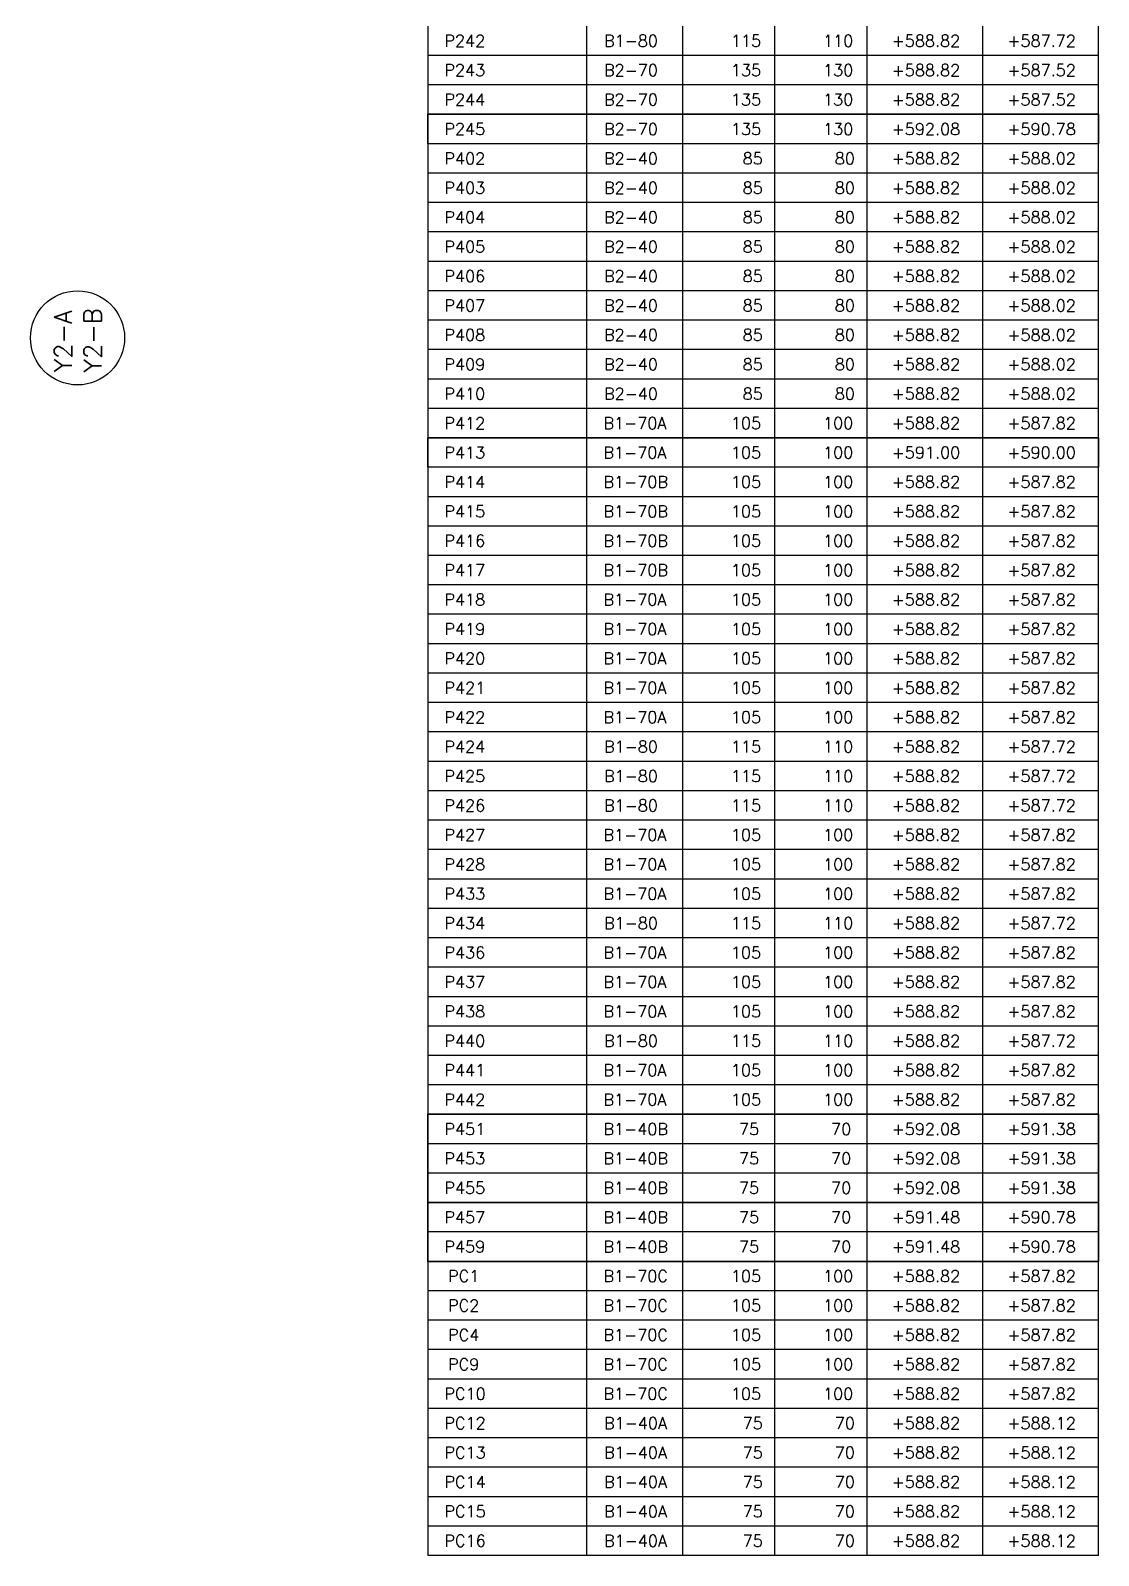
# Model space of a CAD drawing. Extents: x -5876 to 5291, y -572 to 5735.
# Drawn here: x 247 to 1609, y 1774 to 3718 of the extents above; entities that cross this region are included whole.
import ezdxf

# ---------------------------------------------------------------- set-up
doc = ezdxf.new("R2010")
doc.units = 0
doc.header["$LTSCALE"] = 75
doc.header["$MEASUREMENT"] = 0
for name, color, linetype in [('18', 4, 'CONTINUOUS'), ('228', 7, 'CONTINUOUS'), ('234', 66, 'CONTINUOUS'), ('243', 9, 'CONTINUOUS'), ('246', 3, 'CONTINUOUS'), ('7', 2, 'CONTINUOUS')]:
    doc.layers.add(name, color=color, linetype=linetype)
doc.styles.get("Standard").update_dxf_attribs({"font": 'ROMANS.SHX'})

msp = doc.modelspace()

# ---------------------------------------------------------------- linework, layer by layer
at = {"layer": '18'}
msp.add_circle((306.876232, 3326.596), 60, dxfattribs=at)
at = {"layer": '234'}
msp.add_lwpolyline([(753.665921, 2224.097576), (1608.665921, 2224.097576), (1608.665921, 2149.097576), (753.665921, 2149.097576), (753.665921, 2224.097576)], dxfattribs=at)
at = {"layer": '243'}
msp.add_lwpolyline([(753.665921, 3199.097576), (1608.665921, 3199.097576), (1608.665921, 3161.597576), (753.665921, 3161.597576), (753.665921, 3199.097576)], dxfattribs=at)
at = {"layer": '246'}
for points in [[(753.665921, 3611.597576), (1608.665921, 3611.597576), (1608.665921, 3574.097576), (753.665921, 3574.097576), (753.665921, 3611.597576)], [(753.665921, 2336.597576), (1608.665921, 2336.597576), (1608.665921, 2224.097576), (753.665921, 2224.097576), (753.665921, 2336.597576)]]:
    msp.add_lwpolyline(points, dxfattribs=at)
at = {"layer": '7', "color": 2}
for p, q in [((753.665921, 3724.097576), (753.665921, 3686.597576)), ((956.165921, 3686.597576), (956.165921, 3724.097576)), ((1078.665921, 3686.597576), (1078.665921, 3724.097576)), ((1196.165921, 3686.597576), (1196.165921, 3724.097576)), ((1313.665921, 3686.597576), (1313.665921, 3724.097576)), ((1461.165921, 3686.597576), (1461.165921, 3724.097576)), ((1608.665921, 3686.597576), (1608.665921, 3724.097576)), ((956.165921, 3686.597576), (753.665921, 3686.597576)), ((753.665921, 3686.597576), (753.665921, 3649.097576)), ((1078.665921, 3686.597576), (956.165921, 3686.597576)), ((956.165921, 3649.097576), (956.165921, 3686.597576)), ((1196.165921, 3686.597576), (1078.665921, 3686.597576)), ((1078.665921, 3649.097576), (1078.665921, 3686.597576)), ((1313.665921, 3686.597576), (1196.165921, 3686.597576)), ((1196.165921, 3649.097576), (1196.165921, 3686.597576)), ((1461.165921, 3686.597576), (1313.665921, 3686.597576)), ((1313.665921, 3649.097576), (1313.665921, 3686.597576)), ((1608.665921, 3686.597576), (1461.165921, 3686.597576)), ((1461.165921, 3649.097576), (1461.165921, 3686.597576)), ((1608.665921, 3649.097576), (1608.665921, 3686.597576)), ((956.165921, 3649.097576), (753.665921, 3649.097576)), ((753.665921, 3649.097576), (753.665921, 3611.597576)), ((1078.665921, 3649.097576), (956.165921, 3649.097576)), ((956.165921, 3611.597576), (956.165921, 3649.097576)), ((1196.165921, 3649.097576), (1078.665921, 3649.097576)), ((1078.665921, 3611.597576), (1078.665921, 3649.097576)), ((1313.665921, 3649.097576), (1196.165921, 3649.097576)), ((1196.165921, 3611.597576), (1196.165921, 3649.097576)), ((1461.165921, 3649.097576), (1313.665921, 3649.097576)), ((1313.665921, 3611.597576), (1313.665921, 3649.097576)), ((1608.665921, 3649.097576), (1461.165921, 3649.097576)), ((1461.165921, 3611.597576), (1461.165921, 3649.097576)), ((1608.665921, 3611.597576), (1608.665921, 3649.097576)), ((956.165921, 3611.597576), (753.665921, 3611.597576)), ((753.665921, 3611.597576), (753.665921, 3574.097576)), ((1078.665921, 3611.597576), (956.165921, 3611.597576)), ((956.165921, 3574.097576), (956.165921, 3611.597576)), ((1196.165921, 3611.597576), (1078.665921, 3611.597576)), ((1078.665921, 3574.097576), (1078.665921, 3611.597576)), ((1313.665921, 3611.597576), (1196.165921, 3611.597576)), ((1196.165921, 3574.097576), (1196.165921, 3611.597576)), ((1461.165921, 3611.597576), (1313.665921, 3611.597576)), ((1313.665921, 3574.097576), (1313.665921, 3611.597576)), ((1608.665921, 3611.597576), (1461.165921, 3611.597576)), ((1461.165921, 3574.097576), (1461.165921, 3611.597576)), ((1608.665921, 3574.097576), (1608.665921, 3611.597576)), ((956.165921, 3574.097576), (753.665921, 3574.097576)), ((753.665921, 3574.097576), (753.665921, 3536.597576)), ((1078.665921, 3574.097576), (956.165921, 3574.097576)), ((956.165921, 3536.597576), (956.165921, 3574.097576)), ((1196.165921, 3574.097576), (1078.665921, 3574.097576)), ((1078.665921, 3536.597576), (1078.665921, 3574.097576)), ((1313.665921, 3574.097576), (1196.165921, 3574.097576)), ((1196.165921, 3536.597576), (1196.165921, 3574.097576)), ((1461.165921, 3574.097576), (1313.665921, 3574.097576)), ((1313.665921, 3536.597576), (1313.665921, 3574.097576)), ((1608.665921, 3574.097576), (1461.165921, 3574.097576)), ((1461.165921, 3536.597576), (1461.165921, 3574.097576)), ((1608.665921, 3536.597576), (1608.665921, 3574.097576)), ((956.165921, 3536.597576), (753.665921, 3536.597576)), ((753.665921, 3536.597576), (753.665921, 3499.097576)), ((1078.665921, 3536.597576), (956.165921, 3536.597576)), ((956.165921, 3499.097576), (956.165921, 3536.597576)), ((1196.165921, 3536.597576), (1078.665921, 3536.597576)), ((1078.665921, 3499.097576), (1078.665921, 3536.597576)), ((1313.665921, 3536.597576), (1196.165921, 3536.597576)), ((1196.165921, 3499.097576), (1196.165921, 3536.597576)), ((1461.165921, 3536.597576), (1313.665921, 3536.597576)), ((1313.665921, 3499.097576), (1313.665921, 3536.597576)), ((1608.665921, 3536.597576), (1461.165921, 3536.597576)), ((1461.165921, 3499.097576), (1461.165921, 3536.597576)), ((1608.665921, 3499.097576), (1608.665921, 3536.597576)), ((956.165921, 3499.097576), (753.665921, 3499.097576)), ((753.665921, 3499.097576), (753.665921, 3461.597576)), ((1078.665921, 3499.097576), (956.165921, 3499.097576)), ((956.165921, 3461.597576), (956.165921, 3499.097576)), ((1196.165921, 3499.097576), (1078.665921, 3499.097576)), ((1078.665921, 3461.597576), (1078.665921, 3499.097576)), ((1313.665921, 3499.097576), (1196.165921, 3499.097576)), ((1196.165921, 3461.597576), (1196.165921, 3499.097576)), ((1461.165921, 3499.097576), (1313.665921, 3499.097576)), ((1313.665921, 3461.597576), (1313.665921, 3499.097576)), ((1608.665921, 3499.097576), (1461.165921, 3499.097576)), ((1461.165921, 3461.597576), (1461.165921, 3499.097576)), ((1608.665921, 3461.597576), (1608.665921, 3499.097576)), ((956.165921, 3461.597576), (753.665921, 3461.597576)), ((753.665921, 3461.597576), (753.665921, 3424.097576)), ((1078.665921, 3461.597576), (956.165921, 3461.597576)), ((956.165921, 3424.097576), (956.165921, 3461.597576)), ((1196.165921, 3461.597576), (1078.665921, 3461.597576)), ((1078.665921, 3424.097576), (1078.665921, 3461.597576)), ((1313.665921, 3461.597576), (1196.165921, 3461.597576)), ((1196.165921, 3424.097576), (1196.165921, 3461.597576)), ((1461.165921, 3461.597576), (1313.665921, 3461.597576)), ((1313.665921, 3424.097576), (1313.665921, 3461.597576)), ((1608.665921, 3461.597576), (1461.165921, 3461.597576)), ((1461.165921, 3424.097576), (1461.165921, 3461.597576)), ((1608.665921, 3424.097576), (1608.665921, 3461.597576)), ((956.165921, 3424.097576), (753.665921, 3424.097576)), ((753.665921, 3424.097576), (753.665921, 3386.597576)), ((1078.665921, 3424.097576), (956.165921, 3424.097576)), ((956.165921, 3386.597576), (956.165921, 3424.097576)), ((1196.165921, 3424.097576), (1078.665921, 3424.097576)), ((1078.665921, 3386.597576), (1078.665921, 3424.097576)), ((1313.665921, 3424.097576), (1196.165921, 3424.097576)), ((1196.165921, 3386.597576), (1196.165921, 3424.097576)), ((1461.165921, 3424.097576), (1313.665921, 3424.097576)), ((1313.665921, 3386.597576), (1313.665921, 3424.097576)), ((1608.665921, 3424.097576), (1461.165921, 3424.097576)), ((1461.165921, 3386.597576), (1461.165921, 3424.097576)), ((1608.665921, 3386.597576), (1608.665921, 3424.097576)), ((956.165921, 3386.597576), (753.665921, 3386.597576)), ((753.665921, 3386.597576), (753.665921, 3349.097576)), ((1078.665921, 3386.597576), (956.165921, 3386.597576)), ((956.165921, 3349.097576), (956.165921, 3386.597576)), ((1196.165921, 3386.597576), (1078.665921, 3386.597576)), ((1078.665921, 3349.097576), (1078.665921, 3386.597576)), ((1313.665921, 3386.597576), (1196.165921, 3386.597576)), ((1196.165921, 3349.097576), (1196.165921, 3386.597576)), ((1461.165921, 3386.597576), (1313.665921, 3386.597576)), ((1313.665921, 3349.097576), (1313.665921, 3386.597576)), ((1608.665921, 3386.597576), (1461.165921, 3386.597576)), ((1461.165921, 3349.097576), (1461.165921, 3386.597576)), ((1608.665921, 3349.097576), (1608.665921, 3386.597576)), ((956.165921, 3349.097576), (753.665921, 3349.097576)), ((753.665921, 3349.097576), (753.665921, 3311.597576)), ((1078.665921, 3349.097576), (956.165921, 3349.097576)), ((956.165921, 3311.597576), (956.165921, 3349.097576)), ((1196.165921, 3349.097576), (1078.665921, 3349.097576)), ((1078.665921, 3311.597576), (1078.665921, 3349.097576)), ((1313.665921, 3349.097576), (1196.165921, 3349.097576)), ((1196.165921, 3311.597576), (1196.165921, 3349.097576)), ((1461.165921, 3349.097576), (1313.665921, 3349.097576)), ((1313.665921, 3311.597576), (1313.665921, 3349.097576)), ((1608.665921, 3349.097576), (1461.165921, 3349.097576)), ((1461.165921, 3311.597576), (1461.165921, 3349.097576)), ((1608.665921, 3311.597576), (1608.665921, 3349.097576)), ((956.165921, 3311.597576), (753.665921, 3311.597576)), ((753.665921, 3311.597576), (753.665921, 3274.097576)), ((1078.665921, 3311.597576), (956.165921, 3311.597576)), ((956.165921, 3274.097576), (956.165921, 3311.597576)), ((1196.165921, 3311.597576), (1078.665921, 3311.597576)), ((1078.665921, 3274.097576), (1078.665921, 3311.597576)), ((1313.665921, 3311.597576), (1196.165921, 3311.597576)), ((1196.165921, 3274.097576), (1196.165921, 3311.597576)), ((1461.165921, 3311.597576), (1313.665921, 3311.597576)), ((1313.665921, 3274.097576), (1313.665921, 3311.597576)), ((1608.665921, 3311.597576), (1461.165921, 3311.597576)), ((1461.165921, 3274.097576), (1461.165921, 3311.597576)), ((1608.665921, 3274.097576), (1608.665921, 3311.597576)), ((956.165921, 3274.097576), (753.665921, 3274.097576)), ((753.665921, 3274.097576), (753.665921, 3236.597576)), ((1078.665921, 3274.097576), (956.165921, 3274.097576)), ((956.165921, 3236.597576), (956.165921, 3274.097576)), ((1196.165921, 3274.097576), (1078.665921, 3274.097576)), ((1078.665921, 3236.597576), (1078.665921, 3274.097576)), ((1313.665921, 3274.097576), (1196.165921, 3274.097576)), ((1196.165921, 3236.597576), (1196.165921, 3274.097576)), ((1461.165921, 3274.097576), (1313.665921, 3274.097576)), ((1313.665921, 3236.597576), (1313.665921, 3274.097576)), ((1608.665921, 3274.097576), (1461.165921, 3274.097576)), ((1461.165921, 3236.597576), (1461.165921, 3274.097576)), ((1608.665921, 3236.597576), (1608.665921, 3274.097576)), ((956.165921, 3236.597576), (753.665921, 3236.597576)), ((753.665921, 3236.597576), (753.665921, 3199.097576)), ((1078.665921, 3236.597576), (956.165921, 3236.597576)), ((956.165921, 3199.097576), (956.165921, 3236.597576)), ((1196.165921, 3236.597576), (1078.665921, 3236.597576)), ((1078.665921, 3199.097576), (1078.665921, 3236.597576)), ((1313.665921, 3236.597576), (1196.165921, 3236.597576)), ((1196.165921, 3199.097576), (1196.165921, 3236.597576)), ((1461.165921, 3236.597576), (1313.665921, 3236.597576)), ((1313.665921, 3199.097576), (1313.665921, 3236.597576)), ((1608.665921, 3236.597576), (1461.165921, 3236.597576)), ((1461.165921, 3199.097576), (1461.165921, 3236.597576)), ((1608.665921, 3199.097576), (1608.665921, 3236.597576)), ((956.165921, 3199.097576), (753.665921, 3199.097576)), ((753.665921, 3199.097576), (753.665921, 3161.597576)), ((1078.665921, 3199.097576), (956.165921, 3199.097576)), ((956.165921, 3161.597576), (956.165921, 3199.097576)), ((1196.165921, 3199.097576), (1078.665921, 3199.097576)), ((1078.665921, 3161.597576), (1078.665921, 3199.097576)), ((1313.665921, 3199.097576), (1196.165921, 3199.097576)), ((1196.165921, 3161.597576), (1196.165921, 3199.097576)), ((1461.165921, 3199.097576), (1313.665921, 3199.097576)), ((1313.665921, 3161.597576), (1313.665921, 3199.097576)), ((1608.665921, 3199.097576), (1461.165921, 3199.097576)), ((1461.165921, 3161.597576), (1461.165921, 3199.097576)), ((1608.665921, 3161.597576), (1608.665921, 3199.097576)), ((956.165921, 3161.597576), (753.665921, 3161.597576)), ((753.665921, 3161.597576), (753.665921, 3124.097576)), ((1078.665921, 3161.597576), (956.165921, 3161.597576)), ((956.165921, 3124.097576), (956.165921, 3161.597576)), ((1196.165921, 3161.597576), (1078.665921, 3161.597576)), ((1078.665921, 3124.097576), (1078.665921, 3161.597576)), ((1313.665921, 3161.597576), (1196.165921, 3161.597576)), ((1196.165921, 3124.097576), (1196.165921, 3161.597576)), ((1461.165921, 3161.597576), (1313.665921, 3161.597576)), ((1313.665921, 3124.097576), (1313.665921, 3161.597576)), ((1608.665921, 3161.597576), (1461.165921, 3161.597576)), ((1461.165921, 3124.097576), (1461.165921, 3161.597576)), ((1608.665921, 3124.097576), (1608.665921, 3161.597576)), ((956.165921, 3124.097576), (753.665921, 3124.097576)), ((753.665921, 3124.097576), (753.665921, 3086.597576)), ((1078.665921, 3124.097576), (956.165921, 3124.097576)), ((956.165921, 3086.597576), (956.165921, 3124.097576)), ((1196.165921, 3124.097576), (1078.665921, 3124.097576)), ((1078.665921, 3086.597576), (1078.665921, 3124.097576)), ((1313.665921, 3124.097576), (1196.165921, 3124.097576)), ((1196.165921, 3086.597576), (1196.165921, 3124.097576)), ((1461.165921, 3124.097576), (1313.665921, 3124.097576)), ((1313.665921, 3086.597576), (1313.665921, 3124.097576)), ((1608.665921, 3124.097576), (1461.165921, 3124.097576)), ((1461.165921, 3086.597576), (1461.165921, 3124.097576)), ((1608.665921, 3086.597576), (1608.665921, 3124.097576)), ((956.165921, 3086.597576), (753.665921, 3086.597576)), ((753.665921, 3086.597576), (753.665921, 3049.097576)), ((1078.665921, 3086.597576), (956.165921, 3086.597576)), ((956.165921, 3049.097576), (956.165921, 3086.597576)), ((1196.165921, 3086.597576), (1078.665921, 3086.597576)), ((1078.665921, 3049.097576), (1078.665921, 3086.597576)), ((1313.665921, 3086.597576), (1196.165921, 3086.597576)), ((1196.165921, 3049.097576), (1196.165921, 3086.597576)), ((1461.165921, 3086.597576), (1313.665921, 3086.597576)), ((1313.665921, 3049.097576), (1313.665921, 3086.597576)), ((1608.665921, 3086.597576), (1461.165921, 3086.597576)), ((1461.165921, 3049.097576), (1461.165921, 3086.597576)), ((1608.665921, 3049.097576), (1608.665921, 3086.597576)), ((956.165921, 3049.097576), (753.665921, 3049.097576)), ((753.665921, 3049.097576), (753.665921, 3011.597576)), ((1078.665921, 3049.097576), (956.165921, 3049.097576)), ((956.165921, 3011.597576), (956.165921, 3049.097576)), ((1196.165921, 3049.097576), (1078.665921, 3049.097576)), ((1078.665921, 3011.597576), (1078.665921, 3049.097576)), ((1313.665921, 3049.097576), (1196.165921, 3049.097576)), ((1196.165921, 3011.597576), (1196.165921, 3049.097576)), ((1461.165921, 3049.097576), (1313.665921, 3049.097576)), ((1313.665921, 3011.597576), (1313.665921, 3049.097576)), ((1608.665921, 3049.097576), (1461.165921, 3049.097576)), ((1461.165921, 3011.597576), (1461.165921, 3049.097576)), ((1608.665921, 3011.597576), (1608.665921, 3049.097576)), ((956.165921, 3011.597576), (753.665921, 3011.597576)), ((753.665921, 3011.597576), (753.665921, 2974.097576)), ((1078.665921, 3011.597576), (956.165921, 3011.597576)), ((956.165921, 2974.097576), (956.165921, 3011.597576)), ((1196.165921, 3011.597576), (1078.665921, 3011.597576)), ((1078.665921, 2974.097576), (1078.665921, 3011.597576)), ((1313.665921, 3011.597576), (1196.165921, 3011.597576)), ((1196.165921, 2974.097576), (1196.165921, 3011.597576)), ((1461.165921, 3011.597576), (1313.665921, 3011.597576)), ((1313.665921, 2974.097576), (1313.665921, 3011.597576)), ((1608.665921, 3011.597576), (1461.165921, 3011.597576)), ((1461.165921, 2974.097576), (1461.165921, 3011.597576)), ((1608.665921, 2974.097576), (1608.665921, 3011.597576)), ((956.165921, 2974.097576), (753.665921, 2974.097576)), ((753.665921, 2974.097576), (753.665921, 2936.597576)), ((1078.665921, 2974.097576), (956.165921, 2974.097576)), ((956.165921, 2936.597576), (956.165921, 2974.097576)), ((1196.165921, 2974.097576), (1078.665921, 2974.097576)), ((1078.665921, 2936.597576), (1078.665921, 2974.097576)), ((1313.665921, 2974.097576), (1196.165921, 2974.097576)), ((1196.165921, 2936.597576), (1196.165921, 2974.097576)), ((1461.165921, 2974.097576), (1313.665921, 2974.097576)), ((1313.665921, 2936.597576), (1313.665921, 2974.097576)), ((1608.665921, 2974.097576), (1461.165921, 2974.097576)), ((1461.165921, 2936.597576), (1461.165921, 2974.097576)), ((1608.665921, 2936.597576), (1608.665921, 2974.097576)), ((956.165921, 2936.597576), (753.665921, 2936.597576)), ((753.665921, 2936.597576), (753.665921, 2899.097576)), ((1078.665921, 2936.597576), (956.165921, 2936.597576)), ((956.165921, 2899.097576), (956.165921, 2936.597576)), ((1196.165921, 2936.597576), (1078.665921, 2936.597576)), ((1078.665921, 2899.097576), (1078.665921, 2936.597576)), ((1313.665921, 2936.597576), (1196.165921, 2936.597576)), ((1196.165921, 2899.097576), (1196.165921, 2936.597576)), ((1461.165921, 2936.597576), (1313.665921, 2936.597576)), ((1313.665921, 2899.097576), (1313.665921, 2936.597576)), ((1608.665921, 2936.597576), (1461.165921, 2936.597576)), ((1461.165921, 2899.097576), (1461.165921, 2936.597576)), ((1608.665921, 2899.097576), (1608.665921, 2936.597576)), ((956.165921, 2899.097576), (753.665921, 2899.097576)), ((753.665921, 2899.097576), (753.665921, 2861.597576)), ((1078.665921, 2899.097576), (956.165921, 2899.097576)), ((956.165921, 2861.597576), (956.165921, 2899.097576)), ((1196.165921, 2899.097576), (1078.665921, 2899.097576)), ((1078.665921, 2861.597576), (1078.665921, 2899.097576)), ((1313.665921, 2899.097576), (1196.165921, 2899.097576)), ((1196.165921, 2861.597576), (1196.165921, 2899.097576)), ((1461.165921, 2899.097576), (1313.665921, 2899.097576)), ((1313.665921, 2861.597576), (1313.665921, 2899.097576)), ((1608.665921, 2899.097576), (1461.165921, 2899.097576)), ((1461.165921, 2861.597576), (1461.165921, 2899.097576)), ((1608.665921, 2861.597576), (1608.665921, 2899.097576)), ((956.165921, 2861.597576), (753.665921, 2861.597576)), ((753.665921, 2861.597576), (753.665921, 2824.097576)), ((1078.665921, 2861.597576), (956.165921, 2861.597576)), ((956.165921, 2824.097576), (956.165921, 2861.597576)), ((1196.165921, 2861.597576), (1078.665921, 2861.597576)), ((1078.665921, 2824.097576), (1078.665921, 2861.597576)), ((1313.665921, 2861.597576), (1196.165921, 2861.597576)), ((1196.165921, 2824.097576), (1196.165921, 2861.597576)), ((1461.165921, 2861.597576), (1313.665921, 2861.597576)), ((1313.665921, 2824.097576), (1313.665921, 2861.597576)), ((1608.665921, 2861.597576), (1461.165921, 2861.597576)), ((1461.165921, 2824.097576), (1461.165921, 2861.597576)), ((1608.665921, 2824.097576), (1608.665921, 2861.597576)), ((956.165921, 2824.097576), (753.665921, 2824.097576)), ((753.665921, 2824.097576), (753.665921, 2786.597576)), ((1078.665921, 2824.097576), (956.165921, 2824.097576)), ((956.165921, 2786.597576), (956.165921, 2824.097576)), ((1196.165921, 2824.097576), (1078.665921, 2824.097576)), ((1078.665921, 2786.597576), (1078.665921, 2824.097576)), ((1313.665921, 2824.097576), (1196.165921, 2824.097576)), ((1196.165921, 2786.597576), (1196.165921, 2824.097576)), ((1461.165921, 2824.097576), (1313.665921, 2824.097576)), ((1313.665921, 2786.597576), (1313.665921, 2824.097576)), ((1608.665921, 2824.097576), (1461.165921, 2824.097576)), ((1461.165921, 2786.597576), (1461.165921, 2824.097576)), ((1608.665921, 2786.597576), (1608.665921, 2824.097576)), ((956.165921, 2786.597576), (753.665921, 2786.597576)), ((753.665921, 2786.597576), (753.665921, 2749.097576)), ((1078.665921, 2786.597576), (956.165921, 2786.597576)), ((956.165921, 2749.097576), (956.165921, 2786.597576)), ((1196.165921, 2786.597576), (1078.665921, 2786.597576)), ((1078.665921, 2749.097576), (1078.665921, 2786.597576)), ((1313.665921, 2786.597576), (1196.165921, 2786.597576)), ((1196.165921, 2749.097576), (1196.165921, 2786.597576)), ((1461.165921, 2786.597576), (1313.665921, 2786.597576)), ((1313.665921, 2749.097576), (1313.665921, 2786.597576)), ((1608.665921, 2786.597576), (1461.165921, 2786.597576)), ((1461.165921, 2749.097576), (1461.165921, 2786.597576)), ((1608.665921, 2749.097576), (1608.665921, 2786.597576)), ((956.165921, 2749.097576), (753.665921, 2749.097576)), ((753.665921, 2749.097576), (753.665921, 2711.597576)), ((1078.665921, 2749.097576), (956.165921, 2749.097576)), ((956.165921, 2711.597576), (956.165921, 2749.097576)), ((1196.165921, 2749.097576), (1078.665921, 2749.097576)), ((1078.665921, 2711.597576), (1078.665921, 2749.097576)), ((1313.665921, 2749.097576), (1196.165921, 2749.097576)), ((1196.165921, 2711.597576), (1196.165921, 2749.097576)), ((1461.165921, 2749.097576), (1313.665921, 2749.097576)), ((1313.665921, 2711.597576), (1313.665921, 2749.097576)), ((1608.665921, 2749.097576), (1461.165921, 2749.097576)), ((1461.165921, 2711.597576), (1461.165921, 2749.097576)), ((1608.665921, 2711.597576), (1608.665921, 2749.097576)), ((956.165921, 2711.597576), (753.665921, 2711.597576)), ((753.665921, 2711.597576), (753.665921, 2674.097576)), ((1078.665921, 2711.597576), (956.165921, 2711.597576)), ((956.165921, 2674.097576), (956.165921, 2711.597576)), ((1196.165921, 2711.597576), (1078.665921, 2711.597576)), ((1078.665921, 2674.097576), (1078.665921, 2711.597576)), ((1313.665921, 2711.597576), (1196.165921, 2711.597576)), ((1196.165921, 2674.097576), (1196.165921, 2711.597576)), ((1461.165921, 2711.597576), (1313.665921, 2711.597576)), ((1313.665921, 2674.097576), (1313.665921, 2711.597576)), ((1608.665921, 2711.597576), (1461.165921, 2711.597576)), ((1461.165921, 2674.097576), (1461.165921, 2711.597576)), ((1608.665921, 2674.097576), (1608.665921, 2711.597576)), ((956.165921, 2674.097576), (753.665921, 2674.097576)), ((753.665921, 2674.097576), (753.665921, 2636.597576)), ((1078.665921, 2674.097576), (956.165921, 2674.097576)), ((956.165921, 2636.597576), (956.165921, 2674.097576)), ((1196.165921, 2674.097576), (1078.665921, 2674.097576)), ((1078.665921, 2636.597576), (1078.665921, 2674.097576)), ((1313.665921, 2674.097576), (1196.165921, 2674.097576)), ((1196.165921, 2636.597576), (1196.165921, 2674.097576)), ((1461.165921, 2674.097576), (1313.665921, 2674.097576)), ((1313.665921, 2636.597576), (1313.665921, 2674.097576)), ((1608.665921, 2674.097576), (1461.165921, 2674.097576)), ((1461.165921, 2636.597576), (1461.165921, 2674.097576)), ((1608.665921, 2636.597576), (1608.665921, 2674.097576)), ((956.165921, 2636.597576), (753.665921, 2636.597576)), ((753.665921, 2636.597576), (753.665921, 2599.097576)), ((1078.665921, 2636.597576), (956.165921, 2636.597576)), ((956.165921, 2599.097576), (956.165921, 2636.597576)), ((1196.165921, 2636.597576), (1078.665921, 2636.597576)), ((1078.665921, 2599.097576), (1078.665921, 2636.597576)), ((1313.665921, 2636.597576), (1196.165921, 2636.597576)), ((1196.165921, 2599.097576), (1196.165921, 2636.597576)), ((1461.165921, 2636.597576), (1313.665921, 2636.597576)), ((1313.665921, 2599.097576), (1313.665921, 2636.597576)), ((1608.665921, 2636.597576), (1461.165921, 2636.597576)), ((1461.165921, 2599.097576), (1461.165921, 2636.597576)), ((1608.665921, 2599.097576), (1608.665921, 2636.597576)), ((956.165921, 2599.097576), (753.665921, 2599.097576)), ((753.665921, 2599.097576), (753.665921, 2561.597576)), ((1078.665921, 2599.097576), (956.165921, 2599.097576)), ((956.165921, 2561.597576), (956.165921, 2599.097576)), ((1196.165921, 2599.097576), (1078.665921, 2599.097576)), ((1078.665921, 2561.597576), (1078.665921, 2599.097576)), ((1313.665921, 2599.097576), (1196.165921, 2599.097576)), ((1196.165921, 2561.597576), (1196.165921, 2599.097576)), ((1461.165921, 2599.097576), (1313.665921, 2599.097576)), ((1313.665921, 2561.597576), (1313.665921, 2599.097576)), ((1608.665921, 2599.097576), (1461.165921, 2599.097576)), ((1461.165921, 2561.597576), (1461.165921, 2599.097576)), ((1608.665921, 2561.597576), (1608.665921, 2599.097576)), ((956.165921, 2561.597576), (753.665921, 2561.597576)), ((753.665921, 2561.597576), (753.665921, 2524.097576)), ((1078.665921, 2561.597576), (956.165921, 2561.597576)), ((956.165921, 2524.097576), (956.165921, 2561.597576)), ((1196.165921, 2561.597576), (1078.665921, 2561.597576)), ((1078.665921, 2524.097576), (1078.665921, 2561.597576)), ((1313.665921, 2561.597576), (1196.165921, 2561.597576)), ((1196.165921, 2524.097576), (1196.165921, 2561.597576)), ((1461.165921, 2561.597576), (1313.665921, 2561.597576)), ((1313.665921, 2524.097576), (1313.665921, 2561.597576)), ((1608.665921, 2561.597576), (1461.165921, 2561.597576)), ((1461.165921, 2524.097576), (1461.165921, 2561.597576)), ((1608.665921, 2524.097576), (1608.665921, 2561.597576)), ((956.165921, 2524.097576), (753.665921, 2524.097576)), ((753.665921, 2524.097576), (753.665921, 2486.597576)), ((1078.665921, 2524.097576), (956.165921, 2524.097576)), ((956.165921, 2486.597576), (956.165921, 2524.097576)), ((1196.165921, 2524.097576), (1078.665921, 2524.097576)), ((1078.665921, 2486.597576), (1078.665921, 2524.097576)), ((1313.665921, 2524.097576), (1196.165921, 2524.097576)), ((1196.165921, 2486.597576), (1196.165921, 2524.097576)), ((1461.165921, 2524.097576), (1313.665921, 2524.097576)), ((1313.665921, 2486.597576), (1313.665921, 2524.097576)), ((1608.665921, 2524.097576), (1461.165921, 2524.097576)), ((1461.165921, 2486.597576), (1461.165921, 2524.097576)), ((1608.665921, 2486.597576), (1608.665921, 2524.097576)), ((956.165921, 2486.597576), (753.665921, 2486.597576)), ((753.665921, 2486.597576), (753.665921, 2449.097576)), ((1078.665921, 2486.597576), (956.165921, 2486.597576)), ((956.165921, 2449.097576), (956.165921, 2486.597576)), ((1196.165921, 2486.597576), (1078.665921, 2486.597576)), ((1078.665921, 2449.097576), (1078.665921, 2486.597576)), ((1313.665921, 2486.597576), (1196.165921, 2486.597576)), ((1196.165921, 2449.097576), (1196.165921, 2486.597576)), ((1461.165921, 2486.597576), (1313.665921, 2486.597576)), ((1313.665921, 2449.097576), (1313.665921, 2486.597576)), ((1608.665921, 2486.597576), (1461.165921, 2486.597576)), ((1461.165921, 2449.097576), (1461.165921, 2486.597576)), ((1608.665921, 2449.097576), (1608.665921, 2486.597576)), ((956.165921, 2449.097576), (753.665921, 2449.097576)), ((753.665921, 2449.097576), (753.665921, 2411.597576)), ((1078.665921, 2449.097576), (956.165921, 2449.097576)), ((956.165921, 2411.597576), (956.165921, 2449.097576)), ((1196.165921, 2449.097576), (1078.665921, 2449.097576)), ((1078.665921, 2411.597576), (1078.665921, 2449.097576)), ((1313.665921, 2449.097576), (1196.165921, 2449.097576)), ((1196.165921, 2411.597576), (1196.165921, 2449.097576)), ((1461.165921, 2449.097576), (1313.665921, 2449.097576)), ((1313.665921, 2411.597576), (1313.665921, 2449.097576)), ((1608.665921, 2449.097576), (1461.165921, 2449.097576)), ((1461.165921, 2411.597576), (1461.165921, 2449.097576)), ((1608.665921, 2411.597576), (1608.665921, 2449.097576)), ((956.165921, 2411.597576), (753.665921, 2411.597576)), ((753.665921, 2411.597576), (753.665921, 2374.097576)), ((1078.665921, 2411.597576), (956.165921, 2411.597576)), ((956.165921, 2374.097576), (956.165921, 2411.597576)), ((1196.165921, 2411.597576), (1078.665921, 2411.597576)), ((1078.665921, 2374.097576), (1078.665921, 2411.597576)), ((1313.665921, 2411.597576), (1196.165921, 2411.597576)), ((1196.165921, 2374.097576), (1196.165921, 2411.597576)), ((1461.165921, 2411.597576), (1313.665921, 2411.597576)), ((1313.665921, 2374.097576), (1313.665921, 2411.597576)), ((1608.665921, 2411.597576), (1461.165921, 2411.597576)), ((1461.165921, 2374.097576), (1461.165921, 2411.597576)), ((1608.665921, 2374.097576), (1608.665921, 2411.597576)), ((956.165921, 2374.097576), (753.665921, 2374.097576)), ((753.665921, 2374.097576), (753.665921, 2336.597576)), ((1078.665921, 2374.097576), (956.165921, 2374.097576)), ((956.165921, 2336.597576), (956.165921, 2374.097576)), ((1196.165921, 2374.097576), (1078.665921, 2374.097576)), ((1078.665921, 2336.597576), (1078.665921, 2374.097576)), ((1313.665921, 2374.097576), (1196.165921, 2374.097576)), ((1196.165921, 2336.597576), (1196.165921, 2374.097576)), ((1461.165921, 2374.097576), (1313.665921, 2374.097576)), ((1313.665921, 2336.597576), (1313.665921, 2374.097576)), ((1608.665921, 2374.097576), (1461.165921, 2374.097576)), ((1461.165921, 2336.597576), (1461.165921, 2374.097576)), ((1608.665921, 2336.597576), (1608.665921, 2374.097576)), ((956.165921, 2336.597576), (753.665921, 2336.597576)), ((753.665921, 2336.597576), (753.665921, 2299.097576)), ((1078.665921, 2336.597576), (956.165921, 2336.597576)), ((956.165921, 2299.097576), (956.165921, 2336.597576)), ((1196.165921, 2336.597576), (1078.665921, 2336.597576)), ((1078.665921, 2299.097576), (1078.665921, 2336.597576)), ((1313.665921, 2336.597576), (1196.165921, 2336.597576)), ((1196.165921, 2299.097576), (1196.165921, 2336.597576)), ((1461.165921, 2336.597576), (1313.665921, 2336.597576)), ((1313.665921, 2299.097576), (1313.665921, 2336.597576)), ((1608.665921, 2336.597576), (1461.165921, 2336.597576)), ((1461.165921, 2299.097576), (1461.165921, 2336.597576)), ((1608.665921, 2299.097576), (1608.665921, 2336.597576)), ((956.165921, 2299.097576), (753.665921, 2299.097576)), ((753.665921, 2299.097576), (753.665921, 2261.597576)), ((1078.665921, 2299.097576), (956.165921, 2299.097576)), ((956.165921, 2261.597576), (956.165921, 2299.097576)), ((1196.165921, 2299.097576), (1078.665921, 2299.097576)), ((1078.665921, 2261.597576), (1078.665921, 2299.097576)), ((1313.665921, 2299.097576), (1196.165921, 2299.097576)), ((1196.165921, 2261.597576), (1196.165921, 2299.097576)), ((1461.165921, 2299.097576), (1313.665921, 2299.097576)), ((1313.665921, 2261.597576), (1313.665921, 2299.097576)), ((1608.665921, 2299.097576), (1461.165921, 2299.097576)), ((1461.165921, 2261.597576), (1461.165921, 2299.097576)), ((1608.665921, 2261.597576), (1608.665921, 2299.097576)), ((956.165921, 2261.597576), (753.665921, 2261.597576)), ((753.665921, 2261.597576), (753.665921, 2224.097576)), ((1078.665921, 2261.597576), (956.165921, 2261.597576)), ((956.165921, 2224.097576), (956.165921, 2261.597576)), ((1196.165921, 2261.597576), (1078.665921, 2261.597576)), ((1078.665921, 2224.097576), (1078.665921, 2261.597576)), ((1313.665921, 2261.597576), (1196.165921, 2261.597576)), ((1196.165921, 2224.097576), (1196.165921, 2261.597576)), ((1461.165921, 2261.597576), (1313.665921, 2261.597576)), ((1313.665921, 2224.097576), (1313.665921, 2261.597576)), ((1608.665921, 2261.597576), (1461.165921, 2261.597576)), ((1461.165921, 2224.097576), (1461.165921, 2261.597576)), ((1608.665921, 2224.097576), (1608.665921, 2261.597576)), ((956.165921, 2224.097576), (753.665921, 2224.097576)), ((753.665921, 2224.097576), (753.665921, 2186.597576)), ((1078.665921, 2224.097576), (956.165921, 2224.097576)), ((956.165921, 2186.597576), (956.165921, 2224.097576)), ((1196.165921, 2224.097576), (1078.665921, 2224.097576)), ((1078.665921, 2186.597576), (1078.665921, 2224.097576)), ((1313.665921, 2224.097576), (1196.165921, 2224.097576)), ((1196.165921, 2186.597576), (1196.165921, 2224.097576)), ((1461.165921, 2224.097576), (1313.665921, 2224.097576)), ((1313.665921, 2186.597576), (1313.665921, 2224.097576)), ((1608.665921, 2224.097576), (1461.165921, 2224.097576)), ((1461.165921, 2186.597576), (1461.165921, 2224.097576)), ((1608.665921, 2186.597576), (1608.665921, 2224.097576)), ((956.165921, 2186.597576), (753.665921, 2186.597576)), ((753.665921, 2186.597576), (753.665921, 2149.097576)), ((1078.665921, 2186.597576), (956.165921, 2186.597576)), ((956.165921, 2149.097576), (956.165921, 2186.597576)), ((1196.165921, 2186.597576), (1078.665921, 2186.597576)), ((1078.665921, 2149.097576), (1078.665921, 2186.597576)), ((1313.665921, 2186.597576), (1196.165921, 2186.597576)), ((1196.165921, 2149.097576), (1196.165921, 2186.597576)), ((1461.165921, 2186.597576), (1313.665921, 2186.597576)), ((1313.665921, 2149.097576), (1313.665921, 2186.597576)), ((1608.665921, 2186.597576), (1461.165921, 2186.597576)), ((1461.165921, 2149.097576), (1461.165921, 2186.597576)), ((1608.665921, 2149.097576), (1608.665921, 2186.597576)), ((753.665921, 2149.097576), (753.665921, 2111.597576)), ((956.165921, 2149.097576), (753.665921, 2149.097576)), ((956.165921, 2111.597576), (956.165921, 2149.097576)), ((1078.665921, 2149.097576), (956.165921, 2149.097576)), ((1078.665921, 2111.597576), (1078.665921, 2149.097576)), ((1196.165921, 2149.097576), (1078.665921, 2149.097576)), ((1196.165921, 2111.597576), (1196.165921, 2149.097576)), ((1313.665921, 2149.097576), (1196.165921, 2149.097576)), ((1313.665921, 2111.597576), (1313.665921, 2149.097576)), ((1461.165921, 2149.097576), (1313.665921, 2149.097576)), ((1461.165921, 2111.597576), (1461.165921, 2149.097576)), ((1608.665921, 2149.097576), (1461.165921, 2149.097576)), ((1608.665921, 2111.597576), (1608.665921, 2149.097576)), ((956.165921, 2111.597576), (753.665921, 2111.597576)), ((753.665921, 2111.597576), (753.665921, 2074.097576)), ((1078.665921, 2111.597576), (956.165921, 2111.597576)), ((956.165921, 2074.097576), (956.165921, 2111.597576)), ((1196.165921, 2111.597576), (1078.665921, 2111.597576)), ((1078.665921, 2074.097576), (1078.665921, 2111.597576)), ((1313.665921, 2111.597576), (1196.165921, 2111.597576)), ((1196.165921, 2074.097576), (1196.165921, 2111.597576)), ((1461.165921, 2111.597576), (1313.665921, 2111.597576)), ((1313.665921, 2074.097576), (1313.665921, 2111.597576)), ((1608.665921, 2111.597576), (1461.165921, 2111.597576)), ((1461.165921, 2074.097576), (1461.165921, 2111.597576)), ((1608.665921, 2074.097576), (1608.665921, 2111.597576)), ((956.165921, 2074.097576), (753.665921, 2074.097576)), ((753.665921, 2074.097576), (753.665921, 2036.597576)), ((1078.665921, 2074.097576), (956.165921, 2074.097576)), ((956.165921, 2036.597576), (956.165921, 2074.097576)), ((1196.165921, 2074.097576), (1078.665921, 2074.097576)), ((1078.665921, 2036.597576), (1078.665921, 2074.097576)), ((1313.665921, 2074.097576), (1196.165921, 2074.097576)), ((1196.165921, 2036.597576), (1196.165921, 2074.097576)), ((1461.165921, 2074.097576), (1313.665921, 2074.097576)), ((1313.665921, 2036.597576), (1313.665921, 2074.097576)), ((1608.665921, 2074.097576), (1461.165921, 2074.097576)), ((1461.165921, 2036.597576), (1461.165921, 2074.097576)), ((1608.665921, 2036.597576), (1608.665921, 2074.097576)), ((956.165921, 2036.597576), (753.665921, 2036.597576)), ((753.665921, 2036.597576), (753.665921, 1999.097576)), ((1078.665921, 2036.597576), (956.165921, 2036.597576)), ((956.165921, 1999.097576), (956.165921, 2036.597576)), ((1196.165921, 2036.597576), (1078.665921, 2036.597576)), ((1078.665921, 1999.097576), (1078.665921, 2036.597576)), ((1313.665921, 2036.597576), (1196.165921, 2036.597576)), ((1196.165921, 1999.097576), (1196.165921, 2036.597576)), ((1461.165921, 2036.597576), (1313.665921, 2036.597576)), ((1313.665921, 1999.097576), (1313.665921, 2036.597576)), ((1608.665921, 2036.597576), (1461.165921, 2036.597576)), ((1461.165921, 1999.097576), (1461.165921, 2036.597576)), ((1608.665921, 1999.097576), (1608.665921, 2036.597576)), ((956.165921, 1999.097576), (753.665921, 1999.097576)), ((753.665921, 1999.097576), (753.665921, 1961.597576)), ((1078.665921, 1999.097576), (956.165921, 1999.097576)), ((956.165921, 1961.597576), (956.165921, 1999.097576)), ((1196.165921, 1999.097576), (1078.665921, 1999.097576)), ((1078.665921, 1961.597576), (1078.665921, 1999.097576)), ((1313.665921, 1999.097576), (1196.165921, 1999.097576)), ((1196.165921, 1961.597576), (1196.165921, 1999.097576)), ((1461.165921, 1999.097576), (1313.665921, 1999.097576)), ((1313.665921, 1961.597576), (1313.665921, 1999.097576)), ((1608.665921, 1999.097576), (1461.165921, 1999.097576)), ((1461.165921, 1961.597576), (1461.165921, 1999.097576)), ((1608.665921, 1961.597576), (1608.665921, 1999.097576)), ((956.165921, 1961.597576), (753.665921, 1961.597576)), ((753.665921, 1961.597576), (753.665921, 1924.097576)), ((1078.665921, 1961.597576), (956.165921, 1961.597576)), ((956.165921, 1924.097576), (956.165921, 1961.597576)), ((1196.165921, 1961.597576), (1078.665921, 1961.597576)), ((1078.665921, 1924.097576), (1078.665921, 1961.597576)), ((1313.665921, 1961.597576), (1196.165921, 1961.597576)), ((1196.165921, 1924.097576), (1196.165921, 1961.597576)), ((1461.165921, 1961.597576), (1313.665921, 1961.597576)), ((1313.665921, 1924.097576), (1313.665921, 1961.597576)), ((1608.665921, 1961.597576), (1461.165921, 1961.597576)), ((1461.165921, 1924.097576), (1461.165921, 1961.597576)), ((1608.665921, 1924.097576), (1608.665921, 1961.597576)), ((956.165921, 1924.097576), (753.665921, 1924.097576)), ((753.665921, 1924.097576), (753.665921, 1886.597576)), ((1078.665921, 1924.097576), (956.165921, 1924.097576)), ((956.165921, 1886.597576), (956.165921, 1924.097576)), ((1196.165921, 1924.097576), (1078.665921, 1924.097576)), ((1078.665921, 1886.597576), (1078.665921, 1924.097576)), ((1313.665921, 1924.097576), (1196.165921, 1924.097576)), ((1196.165921, 1886.597576), (1196.165921, 1924.097576)), ((1461.165921, 1924.097576), (1313.665921, 1924.097576)), ((1313.665921, 1886.597576), (1313.665921, 1924.097576)), ((1608.665921, 1924.097576), (1461.165921, 1924.097576)), ((1461.165921, 1886.597576), (1461.165921, 1924.097576)), ((1608.665921, 1886.597576), (1608.665921, 1924.097576)), ((956.165921, 1886.597576), (753.665921, 1886.597576)), ((753.665921, 1886.597576), (753.665921, 1849.097576)), ((1078.665921, 1886.597576), (956.165921, 1886.597576)), ((956.165921, 1849.097576), (956.165921, 1886.597576)), ((1196.165921, 1886.597576), (1078.665921, 1886.597576)), ((1078.665921, 1849.097576), (1078.665921, 1886.597576)), ((1313.665921, 1886.597576), (1196.165921, 1886.597576)), ((1196.165921, 1849.097576), (1196.165921, 1886.597576)), ((1461.165921, 1886.597576), (1313.665921, 1886.597576)), ((1313.665921, 1849.097576), (1313.665921, 1886.597576)), ((1608.665921, 1886.597576), (1461.165921, 1886.597576)), ((1461.165921, 1849.097576), (1461.165921, 1886.597576)), ((1608.665921, 1849.097576), (1608.665921, 1886.597576)), ((956.165921, 1849.097576), (753.665921, 1849.097576)), ((753.665921, 1849.097576), (753.665921, 1811.597576)), ((1078.665921, 1849.097576), (956.165921, 1849.097576)), ((956.165921, 1811.597576), (956.165921, 1849.097576)), ((1196.165921, 1849.097576), (1078.665921, 1849.097576)), ((1078.665921, 1811.597576), (1078.665921, 1849.097576)), ((1313.665921, 1849.097576), (1196.165921, 1849.097576)), ((1196.165921, 1811.597576), (1196.165921, 1849.097576)), ((1461.165921, 1849.097576), (1313.665921, 1849.097576)), ((1313.665921, 1811.597576), (1313.665921, 1849.097576)), ((1608.665921, 1849.097576), (1461.165921, 1849.097576)), ((1461.165921, 1811.597576), (1461.165921, 1849.097576)), ((1608.665921, 1811.597576), (1608.665921, 1849.097576)), ((956.165921, 1811.597576), (753.665921, 1811.597576)), ((753.665921, 1811.597576), (753.665921, 1774.097576)), ((1078.665921, 1811.597576), (956.165921, 1811.597576)), ((956.165921, 1774.097576), (956.165921, 1811.597576)), ((1196.165921, 1811.597576), (1078.665921, 1811.597576)), ((1078.665921, 1774.097576), (1078.665921, 1811.597576)), ((1313.665921, 1811.597576), (1196.165921, 1811.597576)), ((1196.165921, 1774.097576), (1196.165921, 1811.597576)), ((1461.165921, 1811.597576), (1313.665921, 1811.597576)), ((1313.665921, 1774.097576), (1313.665921, 1811.597576)), ((1608.665921, 1811.597576), (1461.165921, 1811.597576)), ((1461.165921, 1774.097576), (1461.165921, 1811.597576)), ((1608.665921, 1774.097576), (1608.665921, 1811.597576)), ((956.165921, 1774.097576), (753.665921, 1774.097576)), ((1078.665921, 1774.097576), (956.165921, 1774.097576)), ((1196.165921, 1774.097576), (1078.665921, 1774.097576)), ((1313.665921, 1774.097576), (1196.165921, 1774.097576)), ((1461.165921, 1774.097576), (1313.665921, 1774.097576)), ((1608.665921, 1774.097576), (1461.165921, 1774.097576))]:
    msp.add_line(p, q, dxfattribs=at)
at = {"layer": '7'}
msp.add_line((753.665921, 2149.097576), (1608.665921, 2149.097576), dxfattribs=at)

# ---------------------------------------------------------------- texts
at = {"layer": '18'}
for s, p in [('Y2-A', (299.658144, 3282.668453)), ('Y2-B', (337.31154, 3282.355871))]:
    msp.add_text(s, height=22.5, rotation=90, dxfattribs=at).set_placement(p)
at = {"layer": '228', "color": 7}
for s, p in [(' P242', (764.314364, 3697.847576)), ('B1-80', (978.149277, 3697.847576)), ('115', (1139.915921, 3697.847576)), ('110', (1257.415921, 3697.847576)), ('+588.82', (1344.915921, 3697.847576)), ('+587.72', (1492.415921, 3697.847576)), (' P243', (764.314364, 3660.347576)), ('B2-70', (978.149277, 3660.347576)), ('135', (1139.915921, 3660.347576)), ('130', (1257.415921, 3660.347576)), ('+588.82', (1344.915921, 3660.347576)), ('+587.52', (1492.415921, 3660.347576)), (' P244', (764.314364, 3622.847576)), ('B2-70', (978.149277, 3622.847576)), ('135', (1139.915921, 3622.847576)), ('130', (1257.415921, 3622.847576)), ('+588.82', (1344.915921, 3622.847576)), ('+587.52', (1492.415921, 3622.847576)), (' P245', (764.314364, 3585.347576)), ('B2-70', (978.149277, 3585.347576)), ('135', (1139.915921, 3585.347576)), ('130', (1257.415921, 3585.347576)), ('+592.08', (1344.915921, 3585.347576)), ('+590.78', (1492.415921, 3585.347576)), (' P402', (764.314364, 3547.847576)), ('B2-40', (978.149277, 3547.847576)), ('85', (1154.915921, 3547.847576)), ('80', (1272.415921, 3547.847576)), ('+588.82', (1344.915921, 3547.847576)), ('+588.02', (1492.415921, 3547.847576)), (' P403', (764.314364, 3510.347576)), ('B2-40', (978.149277, 3510.347576)), ('85', (1154.915921, 3510.347576)), ('80', (1272.415921, 3510.347576)), ('+588.82', (1344.915921, 3510.347576)), ('+588.02', (1492.415921, 3510.347576)), (' P404', (764.314364, 3472.847576)), ('B2-40', (978.149277, 3472.847576)), ('85', (1154.915921, 3472.847576)), ('80', (1272.415921, 3472.847576)), ('+588.82', (1344.915921, 3472.847576)), ('+588.02', (1492.415921, 3472.847576)), (' P405', (764.314364, 3435.347576)), ('B2-40', (978.149277, 3435.347576)), ('85', (1154.915921, 3435.347576)), ('80', (1272.415921, 3435.347576)), ('+588.82', (1344.915921, 3435.347576)), ('+588.02', (1492.415921, 3435.347576)), (' P406', (764.314364, 3397.847576)), ('B2-40', (978.149277, 3397.847576)), ('85', (1154.915921, 3397.847576)), ('80', (1272.415921, 3397.847576)), ('+588.82', (1344.915921, 3397.847576)), ('+588.02', (1492.415921, 3397.847576)), (' P407', (764.314364, 3360.347576)), ('B2-40', (978.149277, 3360.347576)), ('85', (1154.915921, 3360.347576)), ('80', (1272.415921, 3360.347576)), ('+588.82', (1344.915921, 3360.347576)), ('+588.02', (1492.415921, 3360.347576)), (' P408', (764.314364, 3322.847576)), ('B2-40', (978.149277, 3322.847576)), ('85', (1154.915921, 3322.847576)), ('80', (1272.415921, 3322.847576)), ('+588.82', (1344.915921, 3322.847576)), ('+588.02', (1492.415921, 3322.847576)), (' P409', (764.314364, 3285.347576)), ('B2-40', (978.149277, 3285.347576)), ('85', (1154.915921, 3285.347576)), ('80', (1272.415921, 3285.347576)), ('+588.82', (1344.915921, 3285.347576)), ('+588.02', (1492.415921, 3285.347576)), (' P410', (764.314364, 3247.847576)), ('B2-40', (978.149277, 3247.847576)), ('85', (1154.915921, 3247.847576)), ('80', (1272.415921, 3247.847576)), ('+588.82', (1344.915921, 3247.847576)), ('+588.02', (1492.415921, 3247.847576)), (' P412', (764.314364, 3210.347576)), ('B1-70A', (977.415921, 3210.347576)), ('105', (1139.915921, 3210.347576)), ('100', (1257.415921, 3210.347576)), ('+588.82', (1344.915921, 3210.347576)), ('+587.82', (1492.415921, 3210.347576)), (' P413', (764.314364, 3172.847576)), ('B1-70A', (977.415921, 3172.847576)), ('105', (1139.915921, 3172.847576)), ('100', (1257.415921, 3172.847576)), ('+591.00', (1344.915921, 3172.847576)), ('+590.00', (1492.415921, 3172.847576)), (' P414', (764.314364, 3135.347576)), ('B1-70B', (977.415921, 3135.347576)), ('105', (1139.915921, 3135.347576)), ('100', (1257.415921, 3135.347576)), ('+588.82', (1344.915921, 3135.347576)), ('+587.82', (1492.415921, 3135.347576)), (' P415', (764.314364, 3097.847576)), ('B1-70B', (977.415921, 3097.847576)), ('105', (1139.915921, 3097.847576)), ('100', (1257.415921, 3097.847576)), ('+588.82', (1344.915921, 3097.847576)), ('+587.82', (1492.415921, 3097.847576)), (' P416', (764.314364, 3060.347576)), ('B1-70B', (977.415921, 3060.347576)), ('105', (1139.915921, 3060.347576)), ('100', (1257.415921, 3060.347576)), ('+588.82', (1344.915921, 3060.347576)), ('+587.82', (1492.415921, 3060.347576)), (' P417', (764.314364, 3022.847576)), ('B1-70B', (977.415921, 3022.847576)), ('105', (1139.915921, 3022.847576)), ('100', (1257.415921, 3022.847576)), ('+588.82', (1344.915921, 3022.847576)), ('+587.82', (1492.415921, 3022.847576)), (' P418', (764.314364, 2985.347576)), ('B1-70A', (977.415921, 2985.347576)), ('105', (1139.915921, 2985.347576)), ('100', (1257.415921, 2985.347576)), ('+588.82', (1344.915921, 2985.347576)), ('+587.82', (1492.415921, 2985.347576)), (' P419', (764.314364, 2947.847576)), ('B1-70A', (977.415921, 2947.847576)), ('105', (1139.915921, 2947.847576)), ('100', (1257.415921, 2947.847576)), ('+588.82', (1344.915921, 2947.847576)), ('+587.82', (1492.415921, 2947.847576)), (' P420', (764.314364, 2910.347576)), ('B1-70A', (977.415921, 2910.347576)), ('105', (1139.915921, 2910.347576)), ('100', (1257.415921, 2910.347576)), ('+588.82', (1344.915921, 2910.347576)), ('+587.82', (1492.415921, 2910.347576)), (' P421', (764.314364, 2872.847576)), ('B1-70A', (977.415921, 2872.847576)), ('105', (1139.915921, 2872.847576)), ('100', (1257.415921, 2872.847576)), ('+588.82', (1344.915921, 2872.847576)), ('+587.82', (1492.415921, 2872.847576)), (' P422', (764.314364, 2835.347576)), ('B1-70A', (977.415921, 2835.347576)), ('105', (1139.915921, 2835.347576)), ('100', (1257.415921, 2835.347576)), ('+588.82', (1344.915921, 2835.347576)), ('+587.82', (1492.415921, 2835.347576)), (' P424', (764.314364, 2797.847576)), ('B1-80', (978.149277, 2797.847576)), ('115', (1139.915921, 2797.847576)), ('110', (1257.415921, 2797.847576)), ('+588.82', (1344.915921, 2797.847576)), ('+587.72', (1492.415921, 2797.847576)), (' P425', (764.314364, 2760.347576)), ('B1-80', (978.149277, 2760.347576)), ('115', (1139.915921, 2760.347576)), ('110', (1257.415921, 2760.347576)), ('+588.82', (1344.915921, 2760.347576)), ('+587.72', (1492.415921, 2760.347576)), (' P426', (764.314364, 2722.847576)), ('B1-80', (978.149277, 2722.847576)), ('115', (1139.915921, 2722.847576)), ('110', (1257.415921, 2722.847576)), ('+588.82', (1344.915921, 2722.847576)), ('+587.72', (1492.415921, 2722.847576)), (' P427', (764.314364, 2685.347576)), ('B1-70A', (977.415921, 2685.347576)), ('105', (1139.915921, 2685.347576)), ('100', (1257.415921, 2685.347576)), ('+588.82', (1344.915921, 2685.347576)), ('+587.82', (1492.415921, 2685.347576)), (' P428', (764.314364, 2647.847576)), ('B1-70A', (977.415921, 2647.847576)), ('105', (1139.915921, 2647.847576)), ('100', (1257.415921, 2647.847576)), ('+588.82', (1344.915921, 2647.847576)), ('+587.82', (1492.415921, 2647.847576)), (' P433', (764.314364, 2610.347576)), ('B1-70A', (977.415921, 2610.347576)), ('105', (1139.915921, 2610.347576)), ('100', (1257.415921, 2610.347576)), ('+588.82', (1344.915921, 2610.347576)), ('+587.82', (1492.415921, 2610.347576)), (' P434', (764.314364, 2572.847576)), ('B1-80', (978.149277, 2572.847576)), ('115', (1139.915921, 2572.847576)), ('110', (1257.415921, 2572.847576)), ('+588.82', (1344.915921, 2572.847576)), ('+587.72', (1492.415921, 2572.847576)), (' P436', (764.314364, 2535.347576)), ('B1-70A', (977.415921, 2535.347576)), ('105', (1139.915921, 2535.347576)), ('100', (1257.415921, 2535.347576)), ('+588.82', (1344.915921, 2535.347576)), ('+587.82', (1492.415921, 2535.347576)), (' P437', (764.314364, 2497.847576)), ('B1-70A', (977.415921, 2497.847576)), ('105', (1139.915921, 2497.847576)), ('100', (1257.415921, 2497.847576)), ('+588.82', (1344.915921, 2497.847576)), ('+587.82', (1492.415921, 2497.847576)), (' P438', (764.314364, 2460.347576)), ('B1-70A', (977.415921, 2460.347576)), ('105', (1139.915921, 2460.347576)), ('100', (1257.415921, 2460.347576)), ('+588.82', (1344.915921, 2460.347576)), ('+587.82', (1492.415921, 2460.347576)), (' P440', (764.314364, 2422.847576)), ('B1-80', (978.149277, 2422.847576)), ('115', (1139.915921, 2422.847576)), ('110', (1257.415921, 2422.847576)), ('+588.82', (1344.915921, 2422.847576)), ('+587.72', (1492.415921, 2422.847576)), (' P441', (764.314364, 2385.347576)), ('B1-70A', (977.415921, 2385.347576)), ('105', (1139.915921, 2385.347576)), ('100', (1257.415921, 2385.347576)), ('+588.82', (1344.915921, 2385.347576)), ('+587.82', (1492.415921, 2385.347576)), (' P442', (764.314364, 2347.847576)), ('B1-70A', (977.415921, 2347.847576)), ('105', (1139.915921, 2347.847576)), ('100', (1257.415921, 2347.847576)), ('+588.82', (1344.915921, 2347.847576)), ('+587.82', (1492.415921, 2347.847576)), (' P451', (764.314364, 2310.347576)), ('B1-40B', (977.415921, 2310.347576)), (' 75', (1139.915921, 2310.347576)), (' 70', (1257.415921, 2310.347576)), ('+592.08', (1344.915921, 2310.347576)), ('+591.38', (1492.415921, 2310.347576)), (' P453', (764.314364, 2272.847576)), ('B1-40B', (977.415921, 2272.847576)), (' 75', (1139.915921, 2272.847576)), (' 70', (1257.415921, 2272.847576)), ('+592.08', (1344.915921, 2272.847576)), ('+591.38', (1492.415921, 2272.847576)), (' P455', (764.314364, 2235.347576)), ('B1-40B', (977.415921, 2235.347576)), (' 75', (1139.915921, 2235.347576)), (' 70', (1257.415921, 2235.347576)), ('+592.08', (1344.915921, 2235.347576)), ('+591.38', (1492.415921, 2235.347576)), (' P457', (764.314364, 2197.847576)), ('B1-40B', (977.415921, 2197.847576)), (' 75', (1139.915921, 2197.847576)), (' 70', (1257.415921, 2197.847576)), ('+591.48', (1344.915921, 2197.847576)), ('+590.78', (1492.415921, 2197.847576)), (' P459', (764.314364, 2160.347576)), ('B1-40B', (977.415921, 2160.347576)), (' 75', (1139.915921, 2160.347576)), (' 70', (1257.415921, 2160.347576)), ('+591.48', (1344.915921, 2160.347576)), ('+590.78', (1492.415921, 2160.347576)), ('PC1', (779.314364, 2122.847576)), ('B1-70C', (977.415921, 2122.847576)), ('105', (1139.915921, 2122.847576)), ('100', (1257.415921, 2122.847576)), ('+588.82', (1344.915921, 2122.847576)), ('+587.82', (1492.415921, 2122.847576)), ('PC2', (779.314364, 2085.347576)), ('B1-70C', (977.415921, 2085.347576)), ('105', (1139.915921, 2085.347576)), ('100', (1257.415921, 2085.347576)), ('+588.82', (1344.915921, 2085.347576)), ('+587.82', (1492.415921, 2085.347576)), ('PC4', (779.314364, 2047.847576)), ('B1-70C', (977.415921, 2047.847576)), ('105', (1139.915921, 2047.847576)), ('100', (1257.415921, 2047.847576)), ('+588.82', (1344.915921, 2047.847576)), ('+587.82', (1492.415921, 2047.847576)), ('PC9', (779.314364, 2010.347576)), ('B1-70C', (977.415921, 2010.347576)), ('105', (1139.915921, 2010.347576)), ('100', (1257.415921, 2010.347576)), ('+588.82', (1344.915921, 2010.347576)), ('+587.82', (1492.415921, 2010.347576)), (' PC10', (764.314364, 1972.847576)), ('B1-70C', (977.415921, 1972.847576)), ('105', (1139.915921, 1972.847576)), ('100', (1257.415921, 1972.847576)), ('+588.82', (1344.915921, 1972.847576)), ('+587.82', (1492.415921, 1972.847576)), (' PC12', (764.314364, 1935.347576)), ('B1-40A', (978.149277, 1935.347576)), ('75', (1154.915921, 1935.347576)), ('70', (1272.415921, 1935.347576)), ('+588.82', (1344.915921, 1935.347576)), ('+588.12', (1492.415921, 1935.347576)), (' PC13', (764.314364, 1897.847576)), ('B1-40A', (978.149277, 1897.847576)), ('75', (1154.915921, 1897.847576)), ('70', (1272.415921, 1897.847576)), ('+588.82', (1344.915921, 1897.847576)), ('+588.12', (1492.415921, 1897.847576)), (' PC14', (764.314364, 1860.347576)), ('B1-40A', (978.149277, 1860.347576)), ('75', (1154.915921, 1860.347576)), ('70', (1272.415921, 1860.347576)), ('+588.82', (1344.915921, 1860.347576)), ('+588.12', (1492.415921, 1860.347576)), (' PC15', (764.314364, 1822.847576)), ('B1-40A', (978.149277, 1822.847576)), ('75', (1154.915921, 1822.847576)), ('70', (1272.415921, 1822.847576)), ('+588.82', (1344.915921, 1822.847576)), ('+588.12', (1492.415921, 1822.847576)), (' PC16', (764.314364, 1785.347576)), ('B1-40A', (978.149277, 1785.347576)), ('75', (1154.915921, 1785.347576)), ('70', (1272.415921, 1785.347576)), ('+588.82', (1344.915921, 1785.347576)), ('+588.12', (1492.415921, 1785.347576))]:
    msp.add_text(s, height=15, dxfattribs=at).set_placement(p)

doc.saveas('drawing.dxf')
